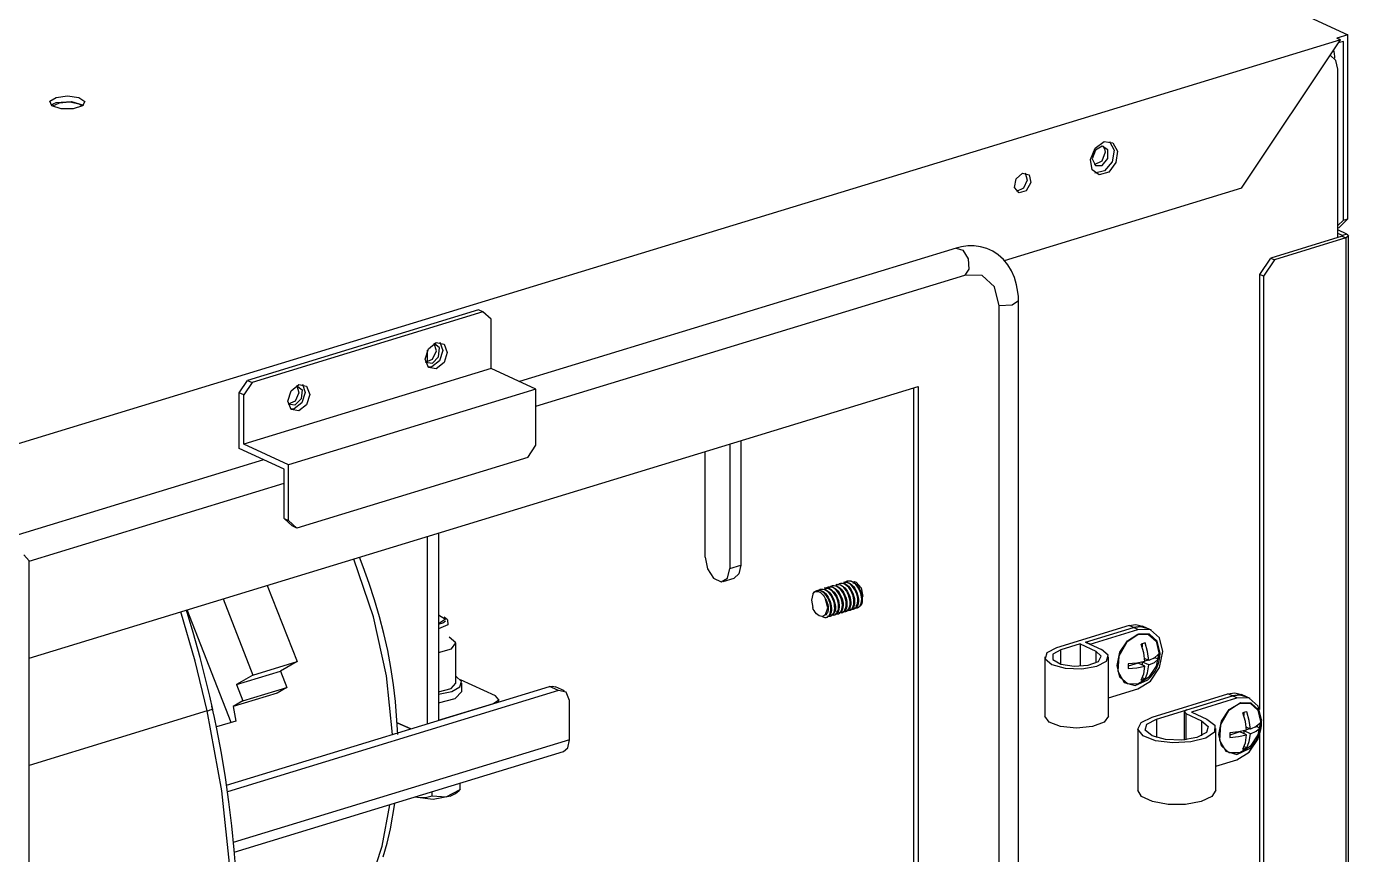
# Model space of a CAD drawing. Extents: x 594 to 813, y 174 to 240.
# Drawn here: x 736.761 to 738.194, y 231.631 to 232.528 of the extents above; entities that cross this region are included whole.
import ezdxf

# ---------------------------------------------------------------- set-up
doc = ezdxf.new("R2010")
doc.units = 0
doc.header["$MEASUREMENT"] = 0
doc.layers.add('AC.REF(S). PIPING', color=3, linetype='CONTINUOUS', lineweight=30)
doc.layers.add('LG-AIRCON', color=3, linetype='CONTINUOUS')

# ---------------------------------------------------------------- blocks, each defined once
blk = doc.blocks.new('B1-Low Static-Isometric')
at = {"layer": 'LG-AIRCON', "color": 254, "linetype": 'Continuous'}
for p, q in [((4527.63, 4748.81), (4804.63, 4621.03)), ((4803.82, 4620.49), (4317.52, 4471.91)), ((4793.1, 4604.4), (4803.82, 4620.49)), ((4804.63, 4621.03), (4803.44, 4620.67)), ((4803.82, 4620.49), (4803.44, 4620.67)), ((4804.63, 4601.1), (4804.63, 4621.03)), ((4803.07, 4619.35), (4803.15, 4619.01)), ((4803.15, 4619.01), (4803.18, 4618.63)), ((4804.15, 4620.32), (4803.6, 4620.15)), ((4804.15, 4600.96), (4804.15, 4620.32)), ((4802.73, 4618.83), (4802.72, 4618.84)), ((4803.34, 4618.25), (4802.73, 4618.83)), ((4803.18, 4618.63), (4803.18, 4618.48)), ((4803.56, 4617.29), (4803.34, 4618.25)), ((4803.56, 4599.06), (4803.56, 4617.29)), ((4663.99, 4613.83), (4664.66, 4614.25)), ((4664.2, 4613.34), (4663.99, 4613.83)), ((4664.11, 4613.41), (4664.34, 4613.56)), ((4665.19, 4613.02), (4664.2, 4613.34)), ((4664.34, 4613.56), (4664.66, 4613.68)), ((4664.66, 4614.25), (4665.9, 4614.41)), ((4664.66, 4613.68), (4666.33, 4613.82)), ((4665.9, 4614.41), (4667.13, 4614.24)), ((4666.33, 4613.82), (4667.64, 4613.41)), ((4667.52, 4613.32), (4666.5, 4613.01)), ((4667.13, 4614.24), (4667.77, 4613.81)), ((4667.77, 4613.81), (4667.52, 4613.32)), ((4666.5, 4613.01), (4665.19, 4613.02)), ((4777.25, 4608.75), (4778.21, 4609.46)), ((4778.02, 4608.96), (4777.27, 4608.52)), ((4778.63, 4608.57), (4778.02, 4608.96)), ((4778.09, 4608.96), (4778.27, 4608.68)), ((4778.21, 4609.46), (4779.17, 4609.34)), ((4778.81, 4609.49), (4779.3, 4608.55)), ((4779.17, 4609.34), (4779.68, 4608.44)), ((4776.74, 4607.54), (4777.25, 4608.75)), ((4776.92, 4606.4), (4776.74, 4607.54)), ((4777.27, 4608.52), (4776.93, 4607.59)), ((4776.93, 4607.59), (4777.27, 4606.86)), ((4778.33, 4608.31), (4777.96, 4607.34)), ((4778.02, 4606.88), (4778.63, 4607.64)), ((4778.27, 4608.68), (4778.33, 4608.31)), ((4778.63, 4607.64), (4778.63, 4608.57)), ((4779.3, 4608.55), (4779.08, 4607.28)), ((4779.68, 4608.44), (4779.5, 4607.19)), ((4769.67, 4606.09), (4769.89, 4605.29)), ((4777.7, 4605.85), (4776.92, 4606.4)), ((4777.96, 4607.34), (4777.16, 4606.94)), ((4778.25, 4606.29), (4777.22, 4606.05)), ((4777.27, 4606.86), (4778.02, 4606.88)), ((4778.72, 4606.16), (4777.7, 4605.85)), ((4779.08, 4607.28), (4778.25, 4606.29)), ((4779.5, 4607.19), (4778.72, 4606.16)), ((4768.52, 4604.48), (4768.7, 4605.44)), ((4768.7, 4605.44), (4769.39, 4606.06)), ((4769.39, 4606.06), (4770.09, 4605.87)), ((4769.89, 4605.29), (4769.48, 4604.41)), ((4770.27, 4605.02), (4769.78, 4604.14)), ((4770.09, 4605.87), (4770.27, 4605.02)), ((4793.1, 4604.4), (4767.38, 4596.54)), ((4769.01, 4603.91), (4768.52, 4604.48)), ((4769.48, 4604.41), (4768.73, 4604.07)), ((4769.78, 4604.14), (4769.01, 4603.91)), ((4803.56, 4600.36), (4804.15, 4600.96)), ((4804.63, 4601.1), (4803.66, 4600.13)), ((4804.15, 4600.96), (4804.63, 4601.1)), ((4804.03, 4599.21), (4796.29, 4596.85)), ((4804.42, 4599.03), (4796.68, 4596.67)), ((4804.53, 4599.44), (4803.55, 4599.89)), ((4803.66, 4600.13), (4803.56, 4600.09)), ((4804.05, 4599.29), (4803.56, 4599.52)), ((4804.09, 4599.25), (4804.03, 4599.21)), ((4804.03, 4599.21), (4804.42, 4599.03)), ((4804.53, 4599.44), (4804.05, 4599.29)), ((4804.05, 4599.22), (4804.05, 4599.29)), ((4804.05, 4599.29), (4804.09, 4599.25)), ((4804.7, 4599.23), (4804.42, 4599.03)), ((4804.42, 4599.03), (4804.42, 4502.22)), ((4804.53, 4599.44), (4804.7, 4599.23)), ((4804.7, 4502.45), (4804.7, 4599.26)), ((4795.1, 4595.06), (4796.29, 4596.85)), ((4796.68, 4596.67), (4795.48, 4594.88)), ((4796.29, 4596.85), (4796.68, 4596.67)), ((4795.1, 4547.97), (4795.1, 4595.06)), ((4795.48, 4594.88), (4795.1, 4595.06)), ((4795.48, 4594.88), (4795.48, 4500.92)), ((4706.2, 4587.12), (4705.61, 4587.59)), ((4705.86, 4586.79), (4705.63, 4587.59)), ((4705.43, 4585.45), (4706.11, 4586.14)), ((4705.44, 4585.91), (4705.86, 4586.79)), ((4706.11, 4586.14), (4706.2, 4587.12)), ((4704.69, 4585.57), (4705.44, 4585.91)), ((4704.69, 4585.58), (4705.43, 4585.45)), ((4690.97, 4582.25), (4690.56, 4581.36)), ((4690.72, 4583.04), (4691.31, 4582.57)), ((4690.74, 4583.04), (4690.97, 4582.25)), ((4691.31, 4582.57), (4691.22, 4581.59)), ((4690.53, 4580.9), (4689.79, 4581.03)), ((4690.56, 4581.36), (4689.81, 4581.02)), ((4691.22, 4581.59), (4690.53, 4580.9)), ((4751.01, 4561.79), (4751.17, 4561.81)), ((4751.17, 4561.81), (4751.35, 4561.76)), ((4751.35, 4561.76), (4751.89, 4561.14)), ((4751.89, 4561.14), (4752.07, 4560.21)), ((4683.13, 4539.75), (4718.12, 4550.44)), ((4718.12, 4550.44), (4718.46, 4550.49)), ((4719.09, 4550), (4718.12, 4550.44)), ((4718.46, 4550.49), (4718.76, 4550.41)), ((4719.73, 4549.97), (4718.76, 4550.41)), ((4719.09, 4550), (4683.22, 4539.04)), ((4719.93, 4549.84), (4719.09, 4550)), ((4720.28, 4548.94), (4719.93, 4549.84)), ((4720.28, 4544.66), (4720.28, 4548.94)), ((4703.08, 4545.85), (4701.61, 4546.53)), ((4720.28, 4544.66), (4683.86, 4533.54)), ((4720.11, 4543.82), (4720.28, 4544.66)), ((4795.1, 4501.1), (4795.1, 4545.28)), ((4683.95, 4532.49), (4719.63, 4543.39)), ((4719.63, 4543.39), (4720.11, 4543.82))]:
    blk.add_line(p, q, dxfattribs=at)
at = {"layer": 'LG-AIRCON', "color": 3, "linetype": 'Continuous'}
for p, q in [((4664.98, 4613.64), (4664.28, 4613.29)), ((4666.14, 4613.73), (4664.98, 4613.64)), ((4667.16, 4613.51), (4666.14, 4613.73)), ((4667.34, 4613.41), (4667.16, 4613.51)), ((4667.47, 4613.29), (4667.34, 4613.41)), ((4762.19, 4597.92), (4714.87, 4583.47)), ((4762.47, 4598), (4762.19, 4597.92)), ((4762.19, 4597.92), (4762.92, 4597.69)), ((4762.75, 4598.06), (4762.47, 4598)), ((4763.45, 4598.16), (4762.75, 4598.06)), ((4762.92, 4597.69), (4763.49, 4596.75)), ((4764.15, 4598.16), (4763.45, 4598.16)), ((4764.84, 4598.07), (4764.15, 4598.16)), ((4765.51, 4597.88), (4764.84, 4598.07)), ((4766.15, 4597.58), (4765.51, 4597.88)), ((4766.75, 4597.19), (4766.15, 4597.58)), ((4763.49, 4596.75), (4763.57, 4595.64)), ((4767.3, 4596.7), (4766.75, 4597.19)), ((4767.78, 4596.12), (4767.3, 4596.7)), ((4768.19, 4595.46), (4767.78, 4596.12)), ((4716.65, 4580.8), (4763.12, 4595)), ((4763.57, 4595.64), (4763.12, 4595)), ((4764.99, 4594.97), (4763.12, 4595)), ((4766.36, 4593.75), (4764.99, 4594.97)), ((4768.51, 4594.73), (4768.19, 4595.46)), ((4768.74, 4593.96), (4768.51, 4594.73)), ((4766.86, 4591.68), (4766.36, 4593.75)), ((4768.88, 4593.14), (4768.74, 4593.96)), ((4768.27, 4591.74), (4766.86, 4591.68)), ((4768.94, 4592.21), (4768.27, 4591.74)), ((4768.93, 4592.68), (4768.88, 4593.14)), ((4768.94, 4592.21), (4768.93, 4592.68)), ((4768.94, 4488.29), (4768.94, 4592.21)), ((4710.42, 4591.24), (4685.41, 4583.6)), ((4710.91, 4591.02), (4685.89, 4583.37)), ((4710.91, 4591.02), (4710.42, 4591.24)), ((4711.8, 4590.22), (4710.91, 4591.02)), ((4766.86, 4487.75), (4766.86, 4591.68)), ((4711.8, 4584.88), (4711.8, 4590.22)), ((4705, 4587.02), (4705.85, 4587.69)), ((4705.85, 4587.69), (4706.69, 4587.53)), ((4706.23, 4587.73), (4706.55, 4586.83)), ((4706.69, 4587.53), (4707.04, 4586.63)), ((4704.65, 4585.9), (4705, 4587.02)), ((4704.91, 4585.59), (4704.91, 4586.87)), ((4706.55, 4586.83), (4706.19, 4585.73)), ((4707.04, 4586.63), (4706.69, 4585.52)), ((4711.8, 4584.88), (4685, 4576.69)), ((4705, 4585), (4704.65, 4585.9)), ((4705.17, 4585.03), (4704.98, 4585.03)), ((4705.85, 4584.84), (4705, 4585)), ((4705.36, 4585.07), (4705.17, 4585.03)), ((4706.19, 4585.73), (4705.36, 4585.07)), ((4706.69, 4585.52), (4705.85, 4584.84)), ((4716.65, 4582.65), (4711.8, 4584.88)), ((4684.51, 4582.26), (4685.41, 4583.6)), ((4685.89, 4583.37), (4685, 4582.03)), ((4685.41, 4583.6), (4685.89, 4583.37)), ((4691.34, 4583.18), (4691.66, 4582.28)), ((4661.72, 4553.5), (4758.06, 4582.94)), ((4684.51, 4576.21), (4684.51, 4582.26)), ((4685, 4582.03), (4684.51, 4582.26)), ((4685, 4576.69), (4685, 4582.03)), ((4689.76, 4581.35), (4690.11, 4582.47)), ((4716.65, 4582.65), (4689.84, 4574.46)), ((4690.11, 4582.47), (4690.95, 4583.14)), ((4690.95, 4583.14), (4691.8, 4582.98)), ((4691.66, 4582.28), (4691.3, 4581.18)), ((4691.8, 4582.98), (4692.15, 4582.08)), ((4692.15, 4582.08), (4691.8, 4580.97)), ((4716.65, 4576.6), (4716.65, 4582.65)), ((4757.57, 4582.79), (4757.57, 4491.34)), ((4758.06, 4582.94), (4758.06, 4491.11)), ((4690.11, 4580.45), (4689.76, 4581.35)), ((4690.28, 4580.48), (4690.09, 4580.48)), ((4690.95, 4580.29), (4690.11, 4580.45)), ((4690.47, 4580.52), (4690.28, 4580.48)), ((4691.3, 4581.18), (4690.47, 4580.52)), ((4691.8, 4580.97), (4690.95, 4580.29)), ((4689.36, 4573.97), (4684.51, 4576.21)), ((4689.84, 4574.46), (4685, 4576.69)), ((4715.76, 4575.26), (4716.65, 4576.6)), ((4687.14, 4574.99), (4406.56, 4489.27)), ((4715.76, 4575.26), (4690.74, 4567.61)), ((4689.36, 4568.63), (4689.36, 4573.97)), ((4689.84, 4568.41), (4689.84, 4574.46)), ((4661.72, 4564.02), (4689.36, 4572.46)), ((4689.36, 4568.63), (4689.84, 4568.41)), ((4690.25, 4567.84), (4689.36, 4568.63)), ((4689.84, 4568.41), (4690.74, 4567.61)), ((4690.74, 4567.61), (4690.25, 4567.84)), ((4704.91, 4546.41), (4704.91, 4566.7)), ((4706.1, 4567.07), (4706.1, 4546.79)), ((4661.72, 4564.05), (4661.15, 4564.7)), ((4661.72, 4450.94), (4661.72, 4564.05)), ((4712.28, 4549.42), (4708.48, 4551.18)), ((4712.06, 4548.61), (4712.62, 4549)), ((4712.62, 4549), (4712.28, 4549.42)), ((4712.63, 4548.76), (4712.63, 4549.06)), ((4783.42, 4547.14), (4791.64, 4549.66)), ((4783.91, 4546.92), (4792.13, 4549.43)), ((4787.18, 4547.92), (4792.13, 4549.43)), ((4787.73, 4547.72), (4792.61, 4549.21)), ((4791.64, 4549.66), (4792.4, 4549.76)), ((4792.13, 4549.43), (4791.64, 4549.66)), ((4792.88, 4549.53), (4792.13, 4549.43)), ((4792.13, 4549.43), (4792.88, 4549.53)), ((4792.61, 4549.21), (4792.13, 4549.43)), ((4792.4, 4549.76), (4793.09, 4549.59)), ((4793.95, 4549.19), (4792.61, 4549.21)), ((4793.57, 4549.37), (4792.88, 4549.53)), ((4792.88, 4549.53), (4793.57, 4549.37)), ((4793.57, 4549.37), (4793.09, 4549.59)), ((4794.06, 4549.14), (4793.57, 4549.37)), ((4794.93, 4548.32), (4793.95, 4549.19)), ((4706.1, 4546.79), (4712.06, 4548.61)), ((4712.06, 4548.59), (4712.06, 4548.61)), ((4787.18, 4547.92), (4786.9, 4547.73)), ((4786.9, 4547.73), (4787.07, 4547.52)), ((4786.9, 4547.7), (4786.9, 4544.65)), ((4787.07, 4547.52), (4788.77, 4546.73)), ((4787.07, 4547.52), (4787.07, 4544.67)), ((4787.7, 4547.7), (4787.73, 4547.72)), ((4787.72, 4547.68), (4787.7, 4547.7)), ((4787.72, 4547.68), (4789.36, 4546.92)), ((4787.73, 4547.72), (4787.73, 4547.67)), ((4795.29, 4546.82), (4794.93, 4548.32)), ((4701.61, 4546.53), (4703.08, 4545.85)), ((4781.86, 4545.91), (4781.86, 4539.22)), ((4781.87, 4545.83), (4782.23, 4546.56)), ((4782.23, 4546.56), (4783.42, 4547.14)), ((4782.68, 4545.71), (4782.86, 4546.38)), ((4782.86, 4546.38), (4783.91, 4546.92)), ((4783.91, 4546.92), (4783.91, 4544.91)), ((4788.77, 4546.73), (4788.77, 4545.09)), ((4788.77, 4546.73), (4789.5, 4546.12)), ((4789.5, 4546.12), (4789.32, 4545.45)), ((4789.36, 4546.92), (4790.22, 4546.25)), ((4790.22, 4546.25), (4790.17, 4545.51)), ((4790.31, 4539.22), (4790.31, 4545.91)), ((4794.91, 4544.77), (4795.29, 4546.45)), ((4795.29, 4546.82), (4795.29, 4546.76)), ((4782.44, 4545.12), (4781.87, 4545.83)), ((4783.8, 4544.58), (4782.44, 4545.12)), ((4783.41, 4545.09), (4782.68, 4545.71)), ((4784.86, 4544.7), (4783.41, 4545.09)), ((4785.66, 4544.34), (4783.8, 4544.58)), ((4786.64, 4544.63), (4784.86, 4544.7)), ((4788.27, 4544.91), (4786.64, 4544.63)), ((4789.23, 4544.86), (4787.61, 4544.44)), ((4789.32, 4545.45), (4788.27, 4544.91)), ((4790.17, 4545.51), (4789.23, 4544.86)), ((4793.93, 4543.33), (4794.91, 4544.77)), ((4787.61, 4544.44), (4785.66, 4544.34)), ((4792.61, 4542.52), (4793.93, 4543.33)), ((4790.31, 4541.81), (4792.61, 4542.52)), ((4782.28, 4538.53), (4781.86, 4539.22)), ((4790.31, 4539.22), (4789.89, 4538.53)), ((4783.45, 4537.98), (4782.28, 4538.53)), ((4785.15, 4537.68), (4783.45, 4537.98)), ((4787.03, 4537.68), (4785.15, 4537.68)), ((4788.72, 4537.98), (4787.03, 4537.68)), ((4789.89, 4538.53), (4788.72, 4537.98))]:
    blk.add_line(p, q, dxfattribs=at)
at = {"layer": 'LG-AIRCON', "color": 95, "linetype": 'Continuous'}
for p, q in [((4737.65, 4576.7), (4737.65, 4563.22)), ((4738.85, 4577.07), (4738.85, 4563.59)), ((4734.99, 4564.45), (4734.99, 4575.89)), ((4734.99, 4564.45), (4735.24, 4563.19)), ((4735.24, 4563.19), (4735.91, 4562.17)), ((4737.4, 4562.19), (4737.65, 4563.22)), ((4737.65, 4563.22), (4738.85, 4563.59)), ((4738.85, 4563.59), (4738.65, 4562.66)), ((4735.91, 4562.17), (4736.73, 4561.79)), ((4736.73, 4561.79), (4737.4, 4562.19)), ((4736.94, 4561.82), (4738.13, 4562.18)), ((4738.65, 4562.66), (4738.13, 4562.18)), ((4706.85, 4557.73), (4706.1, 4557.23)), ((4706.11, 4558.22), (4706.85, 4557.73)), ((4706.11, 4557.21), (4706.57, 4557.36)), ((4706.57, 4557.36), (4706.84, 4557.57)), ((4707.07, 4557.66), (4706.72, 4557.96)), ((4707.07, 4557.66), (4707.11, 4557.11)), ((4707.11, 4557.11), (4706.11, 4556.71)), ((4780.92, 4557.06), (4773.06, 4554.65)), ((4776.22, 4555.25), (4781.4, 4556.83)), ((4776.22, 4555.25), (4781.4, 4556.83)), ((4776.71, 4555.03), (4781.89, 4556.61)), ((4780.92, 4557.06), (4781.67, 4557.16)), ((4781.4, 4556.83), (4780.92, 4557.06)), ((4781.4, 4556.83), (4782.16, 4556.93)), ((4782.16, 4556.93), (4781.4, 4556.83)), ((4781.89, 4556.61), (4781.4, 4556.83)), ((4781.67, 4557.16), (4782.37, 4556.99)), ((4783.23, 4556.59), (4781.89, 4556.61)), ((4782.16, 4556.93), (4782.85, 4556.77)), ((4782.85, 4556.77), (4782.16, 4556.93)), ((4782.85, 4556.77), (4782.37, 4556.99)), ((4783.34, 4556.54), (4782.85, 4556.77)), ((4784.21, 4555.72), (4783.23, 4556.59)), ((4773.06, 4554.65), (4772.01, 4554.11)), ((4775.63, 4555.07), (4773.54, 4554.43)), ((4775.63, 4555.07), (4777.32, 4554.29)), ((4775.63, 4555.07), (4775.63, 4552.65)), ((4776.71, 4555.03), (4776.22, 4555.25)), ((4776.22, 4555.25), (4777.92, 4554.47)), ((4784.57, 4554.23), (4784.21, 4555.72)), ((4771.78, 4553.65), (4771.78, 4547.24)), ((4772.01, 4554.11), (4771.83, 4553.44)), ((4771.83, 4553.44), (4772.56, 4552.83)), ((4772.67, 4553.95), (4772.66, 4553.36)), ((4772.66, 4553.36), (4773.53, 4552.87)), ((4773.54, 4554.43), (4772.67, 4553.95)), ((4773.54, 4552.87), (4773.54, 4554.43)), ((4776.5, 4552.76), (4777.6, 4553.17)), ((4777.32, 4554.29), (4777.32, 4553.01)), ((4777.91, 4553.74), (4777.32, 4554.29)), ((4777.42, 4552.64), (4778.47, 4553.19)), ((4777.6, 4553.17), (4777.91, 4553.74)), ((4778.65, 4553.85), (4777.92, 4554.47)), ((4778.47, 4553.19), (4778.65, 4553.85)), ((4778.69, 4547.24), (4778.69, 4553.65)), ((4784.21, 4552.51), (4784.57, 4554.23)), ((4772.56, 4552.83), (4774.01, 4552.44)), ((4773.53, 4552.87), (4774.96, 4552.64)), ((4774.01, 4552.44), (4775.79, 4552.37)), ((4774.96, 4552.64), (4776.5, 4552.76)), ((4775.79, 4552.37), (4777.42, 4552.64)), ((4783.23, 4551.04), (4784.21, 4552.51)), ((4778.69, 4549.23), (4781.89, 4550.2)), ((4781.89, 4550.2), (4783.23, 4551.04)), ((4772.25, 4546.59), (4771.78, 4547.24)), ((4773.51, 4546.12), (4772.25, 4546.59)), ((4775.24, 4545.94), (4773.51, 4546.12)), ((4776.97, 4546.12), (4775.24, 4545.94)), ((4778.23, 4546.59), (4776.97, 4546.12)), ((4778.69, 4547.24), (4778.23, 4546.59)), ((4705.42, 4538.6), (4705.42, 4539.05)), ((4706.93, 4538.5), (4708.44, 4539.3)), ((4707.51, 4538.63), (4707.95, 4538.87)), ((4707.95, 4538.87), (4708.34, 4539.19)), ((4708.34, 4539.19), (4708.4, 4539.25)), ((4708.4, 4539.25), (4708.46, 4539.32)), ((4708.44, 4539.3), (4708.44, 4539.97)), ((4705.52, 4538.21), (4703.52, 4538.47)), ((4703.69, 4538.51), (4703.86, 4538.47)), ((4703.86, 4538.47), (4704.67, 4538.42)), ((4704.67, 4538.42), (4705.42, 4538.6)), ((4705.42, 4538.6), (4706.93, 4538.5)), ((4707.39, 4538.58), (4705.52, 4538.21)), ((4707.36, 4538.58), (4707.43, 4538.6)), ((4707.43, 4538.6), (4707.51, 4538.63))]:
    blk.add_line(p, q, dxfattribs=at)
at = {"layer": 'LG-AIRCON', "color": 9, "linetype": 'Continuous'}
for p, q in [((4699.04, 4558), (4696.92, 4564.25)), ((4697.93, 4563.4), (4697.52, 4564.45)), ((4698.58, 4561.62), (4697.93, 4563.4)), ((4687.53, 4561.39), (4690.76, 4553.14)), ((4699.17, 4559.82), (4698.58, 4561.62)), ((4682.76, 4559.93), (4685.99, 4551.68)), ((4699.7, 4558), (4699.17, 4559.82)), ((4683.63, 4546.56), (4678.86, 4558.74)), ((4700.45, 4551.59), (4699.04, 4558)), ((4700.17, 4556.17), (4699.7, 4558)), ((4700.59, 4554.33), (4700.17, 4556.17)), ((4685.99, 4551.68), (4690.76, 4553.14)), ((4690.76, 4553.14), (4688.97, 4552.12)), ((4700.94, 4552.49), (4700.59, 4554.33)), ((4684.2, 4550.67), (4688.97, 4552.12)), ((4685.99, 4551.68), (4684.2, 4550.67)), ((4688.97, 4552.12), (4689.66, 4550.34)), ((4701.22, 4550.64), (4700.94, 4552.49)), ((4684.2, 4550.67), (4684.9, 4548.89)), ((4684.9, 4548.89), (4689.66, 4550.34)), ((4689.66, 4550.34), (4688.6, 4549.74)), ((4701.11, 4545.24), (4700.45, 4551.59)), ((4701.45, 4548.81), (4701.22, 4550.64)), ((4688.6, 4549.74), (4683.83, 4548.28)), ((4684.9, 4548.89), (4683.83, 4548.28)), ((4701.7, 4545.26), (4701.45, 4548.81)), ((4683.83, 4548.28), (4683.98, 4547.5)), ((4683.98, 4547.5), (4684.12, 4546.71)), ((4684.12, 4546.71), (4682.03, 4546.07)), ((4700, 4533.17), (4700.83, 4537.64)), ((4700.88, 4535.02), (4701.36, 4537.79)), ((4700.52, 4533.48), (4700.88, 4535.02)), ((4698.67, 4529.18), (4700, 4533.17)), ((4700.09, 4532), (4700.52, 4533.48))]:
    blk.add_line(p, q, dxfattribs=at)
at = {"layer": 'LG-AIRCON', "color": 5, "linetype": 'Continuous'}
for p, q in [((4750.04, 4561.73), (4749.97, 4561.71)), ((4750.25, 4561.73), (4749.97, 4561.71)), ((4750.04, 4561.73), (4750.38, 4561.75)), ((4750.17, 4561.72), (4750.07, 4561.62)), ((4750.31, 4561.81), (4750.17, 4561.72)), ((4750.42, 4561.69), (4750.25, 4561.73)), ((4750.47, 4561.86), (4750.31, 4561.81)), ((4750.38, 4561.75), (4750.55, 4561.69)), ((4750.46, 4561.86), (4750.39, 4561.84)), ((4750.6, 4561.6), (4750.42, 4561.69)), ((4750.46, 4561.86), (4750.59, 4561.89)), ((4750.63, 4561.86), (4750.47, 4561.86)), ((4750.55, 4561.69), (4750.72, 4561.59)), ((4750.59, 4561.89), (4750.76, 4561.88)), ((4750.81, 4561.83), (4750.63, 4561.86)), ((4750.76, 4561.88), (4750.93, 4561.83)), ((4750.98, 4561.75), (4750.81, 4561.83)), ((4750.93, 4561.83), (4751.11, 4561.74)), ((4751.15, 4561.63), (4750.98, 4561.75)), ((4750.98, 4561.69), (4751.13, 4561.66)), ((4751.11, 4561.74), (4751.28, 4561.61)), ((4746.64, 4560.46), (4746.5, 4559.79)), ((4746.64, 4560.46), (4746.75, 4560.6)), ((4746.7, 4560.56), (4746.64, 4560.46)), ((4746.64, 4560.46), (4746.64, 4560.46)), ((4746.64, 4560.46), (4746.64, 4560.46)), ((4746.78, 4560.65), (4746.7, 4560.56)), ((4746.75, 4560.6), (4746.88, 4560.69)), ((4746.91, 4560.75), (4746.78, 4560.65)), ((4746.88, 4560.69), (4747.02, 4560.73)), ((4747.06, 4560.82), (4746.91, 4560.75)), ((4747.02, 4560.73), (4747.17, 4560.73)), ((4747.13, 4560.84), (4747.05, 4560.82)), ((4747.22, 4560.85), (4747.06, 4560.82)), ((4747.3, 4560.86), (4747.13, 4560.71)), ((4747.13, 4560.84), (4747.18, 4560.86)), ((4747.17, 4560.73), (4747.33, 4560.69)), ((4747.18, 4560.86), (4747.35, 4560.87)), ((4747.39, 4560.83), (4747.22, 4560.85)), ((4747.45, 4560.94), (4747.3, 4560.86)), ((4747.33, 4560.69), (4747.49, 4560.61)), ((4747.35, 4560.87), (4747.52, 4560.84)), ((4747.57, 4560.77), (4747.39, 4560.83)), ((4747.61, 4560.97), (4747.45, 4560.94)), ((4747.54, 4560.97), (4747.47, 4560.95)), ((4747.49, 4560.61), (4747.63, 4560.5)), ((4747.52, 4560.84), (4747.69, 4560.77)), ((4747.54, 4560.97), (4747.73, 4561)), ((4747.74, 4560.67), (4747.57, 4560.77)), ((4747.78, 4560.96), (4747.61, 4560.97)), ((4747.63, 4560.5), (4747.77, 4560.35)), ((4747.69, 4560.77), (4747.87, 4560.66)), ((4747.73, 4561), (4747.9, 4560.97)), ((4747.91, 4560.54), (4747.74, 4560.67)), ((4747.77, 4560.35), (4747.89, 4560.18)), ((4747.95, 4560.91), (4747.78, 4560.96)), ((4747.87, 4560.66), (4748.03, 4560.51)), ((4747.96, 4561.1), (4747.89, 4561.08)), ((4748.16, 4561.1), (4747.89, 4561.08)), ((4747.9, 4560.97), (4748.08, 4560.91)), ((4748.07, 4560.37), (4747.91, 4560.54)), ((4748.12, 4560.82), (4747.95, 4560.91)), ((4747.96, 4561.1), (4748.29, 4561.11)), ((4748.08, 4561.08), (4747.98, 4560.98)), ((4748.03, 4560.51), (4748.19, 4560.33)), ((4748.21, 4560.17), (4748.07, 4560.37)), ((4748.22, 4561.17), (4748.08, 4561.08)), ((4748.08, 4560.91), (4748.25, 4560.81)), ((4748.29, 4560.69), (4748.12, 4560.82)), ((4748.33, 4561.05), (4748.16, 4561.1)), ((4748.19, 4560.33), (4748.32, 4560.12)), ((4748.38, 4561.22), (4748.22, 4561.17)), ((4748.25, 4560.81), (4748.42, 4560.67)), ((4748.29, 4561.11), (4748.46, 4561.05)), ((4748.45, 4560.53), (4748.29, 4560.69)), ((4748.38, 4561.22), (4748.31, 4561.2)), ((4748.51, 4560.97), (4748.33, 4561.05)), ((4748.61, 4561.28), (4748.37, 4561.08)), ((4748.38, 4561.22), (4748.5, 4561.25)), ((4748.54, 4561.23), (4748.38, 4561.22)), ((4748.42, 4560.67), (4748.57, 4560.49)), ((4748.6, 4560.34), (4748.45, 4560.53)), ((4748.46, 4561.05), (4748.63, 4560.96)), ((4748.5, 4561.25), (4748.67, 4561.24)), ((4748.68, 4560.85), (4748.51, 4560.97)), ((4748.72, 4561.19), (4748.54, 4561.23)), ((4748.57, 4560.49), (4748.72, 4560.29)), ((4748.73, 4560.12), (4748.6, 4560.34)), ((4748.76, 4561.34), (4748.61, 4561.28)), ((4748.63, 4560.96), (4748.8, 4560.82)), ((4748.67, 4561.24), (4748.84, 4561.2)), ((4748.84, 4560.69), (4748.68, 4560.85)), ((4748.79, 4561.35), (4748.72, 4561.33)), ((4748.89, 4561.12), (4748.72, 4561.19)), ((4748.72, 4560.29), (4748.84, 4560.07)), ((4748.93, 4561.36), (4748.76, 4561.34)), ((4748.79, 4561.35), (4749.05, 4561.37)), ((4748.8, 4560.82), (4748.96, 4560.66)), ((4748.84, 4561.2), (4749.02, 4561.11)), ((4748.99, 4560.5), (4748.84, 4560.69)), ((4749.06, 4561), (4748.89, 4561.12)), ((4749.1, 4561.33), (4748.93, 4561.36)), ((4748.96, 4560.66), (4749.11, 4560.46)), ((4749.12, 4560.29), (4748.99, 4560.5)), ((4749.02, 4561.11), (4749.19, 4560.98)), ((4749.05, 4561.37), (4749.23, 4561.34)), ((4749.23, 4560.85), (4749.06, 4561)), ((4749.27, 4561.26), (4749.1, 4561.33)), ((4749.11, 4560.46), (4749.24, 4560.24)), ((4749.24, 4560.06), (4749.12, 4560.29)), ((4749.21, 4561.48), (4749.14, 4561.46)), ((4749.15, 4561.46), (4749.14, 4561.46)), ((4749.31, 4561.48), (4749.15, 4561.46)), ((4749.19, 4560.98), (4749.35, 4560.82)), ((4749.21, 4561.48), (4749.27, 4561.49)), ((4749.23, 4561.34), (4749.4, 4561.25)), ((4749.38, 4560.67), (4749.23, 4560.85)), ((4749.24, 4560.24), (4749.34, 4560.01)), ((4749.27, 4561.49), (4749.44, 4561.51)), ((4749.45, 4561.15), (4749.27, 4561.26)), ((4749.48, 4561.47), (4749.31, 4561.48)), ((4749.35, 4560.82), (4749.5, 4560.63)), ((4749.52, 4560.46), (4749.38, 4560.67)), ((4749.4, 4561.25), (4749.57, 4561.13)), ((4749.44, 4561.51), (4749.61, 4561.47)), ((4749.61, 4561.01), (4749.45, 4561.15)), ((4749.7, 4561.61), (4749.48, 4561.56)), ((4749.66, 4561.41), (4749.48, 4561.47)), ((4749.5, 4560.63), (4749.63, 4560.41)), ((4749.63, 4560.23), (4749.52, 4560.46)), ((4749.63, 4561.61), (4749.56, 4561.58)), ((4749.57, 4561.13), (4749.74, 4560.98)), ((4749.61, 4561.47), (4749.78, 4561.4)), ((4749.77, 4560.83), (4749.61, 4561.01)), ((4749.63, 4561.61), (4749.82, 4561.63)), ((4749.63, 4560.41), (4749.74, 4560.18)), ((4749.73, 4559.99), (4749.63, 4560.23)), ((4749.83, 4561.31), (4749.66, 4561.41)), ((4749.87, 4561.6), (4749.7, 4561.61)), ((4749.74, 4560.98), (4749.89, 4560.79)), ((4749.91, 4560.63), (4749.77, 4560.83)), ((4749.78, 4561.4), (4749.96, 4561.29)), ((4749.82, 4561.63), (4749.99, 4561.61)), ((4750, 4561.17), (4749.83, 4561.31)), ((4750.04, 4561.55), (4749.87, 4561.6)), ((4749.89, 4560.79), (4750.02, 4560.58)), ((4750.03, 4560.4), (4749.91, 4560.63)), ((4749.96, 4561.29), (4750.12, 4561.14)), ((4749.99, 4561.61), (4750.17, 4561.55)), ((4750.16, 4561), (4750, 4561.17)), ((4750.02, 4560.58), (4750.14, 4560.35)), ((4750.13, 4560.17), (4750.03, 4560.4)), ((4750.21, 4561.45), (4750.04, 4561.55)), ((4750.12, 4561.14), (4750.28, 4560.96)), ((4750.14, 4560.35), (4750.23, 4560.11)), ((4750.3, 4560.8), (4750.16, 4561)), ((4750.17, 4561.55), (4750.34, 4561.44)), ((4750.38, 4561.32), (4750.21, 4561.45)), ((4750.28, 4560.96), (4750.41, 4560.75)), ((4750.43, 4560.58), (4750.3, 4560.8)), ((4750.34, 4561.44), (4750.51, 4561.3)), ((4750.54, 4561.16), (4750.38, 4561.32)), ((4750.41, 4560.75), (4750.53, 4560.53)), ((4750.53, 4560.34), (4750.43, 4560.58)), ((4750.51, 4561.3), (4750.66, 4561.12)), ((4750.53, 4560.53), (4750.63, 4560.29)), ((4750.61, 4560.09), (4750.53, 4560.34)), ((4750.69, 4560.97), (4750.54, 4561.16)), ((4750.77, 4561.48), (4750.6, 4561.6)), ((4750.63, 4560.29), (4750.7, 4560.04)), ((4750.66, 4561.12), (4750.81, 4560.92)), ((4750.82, 4560.75), (4750.69, 4560.97)), ((4750.72, 4561.59), (4750.89, 4561.46)), ((4750.93, 4561.32), (4750.77, 4561.48)), ((4750.81, 4560.92), (4750.93, 4560.7)), ((4750.93, 4560.51), (4750.82, 4560.75)), ((4750.89, 4561.46), (4751.05, 4561.29)), ((4751.08, 4561.13), (4750.93, 4561.32)), ((4750.93, 4560.7), (4751.03, 4560.46)), ((4751.01, 4560.27), (4750.93, 4560.51)), ((4751.07, 4560.02), (4751.01, 4560.27)), ((4751.03, 4560.46), (4751.11, 4560.21)), ((4751.05, 4561.29), (4751.2, 4561.09)), ((4751.21, 4560.92), (4751.08, 4561.13)), ((4751.32, 4561.48), (4751.15, 4561.63)), ((4751.2, 4561.09), (4751.32, 4560.87)), ((4751.33, 4560.69), (4751.21, 4560.92)), ((4751.28, 4561.61), (4751.44, 4561.45)), ((4751.47, 4561.3), (4751.32, 4561.48)), ((4751.32, 4560.87), (4751.43, 4560.63)), ((4751.42, 4560.44), (4751.33, 4560.69)), ((4751.48, 4560.2), (4751.42, 4560.44)), ((4751.43, 4560.63), (4751.51, 4560.39)), ((4751.44, 4561.45), (4751.59, 4561.26)), ((4751.61, 4561.09), (4751.47, 4561.3)), ((4751.51, 4560.39), (4751.57, 4560.14)), ((4751.59, 4561.26), (4751.72, 4561.04)), ((4751.72, 4560.86), (4751.61, 4561.09)), ((4751.72, 4561.04), (4751.83, 4560.81)), ((4751.82, 4560.62), (4751.72, 4560.86)), ((4751.89, 4560.37), (4751.82, 4560.62)), ((4751.83, 4560.81), (4751.91, 4560.56)), ((4751.93, 4560.12), (4751.89, 4560.37)), ((4751.91, 4560.56), (4751.98, 4560.32)), ((4751.98, 4560.32), (4752.01, 4560.07)), ((4746.5, 4559.79), (4746.64, 4558.99)), ((4746.71, 4558.83), (4746.64, 4558.99)), ((4746.79, 4558.68), (4746.71, 4558.83)), ((4747.89, 4560.18), (4747.99, 4559.99)), ((4747.99, 4559.99), (4748.02, 4559.95)), ((4748.02, 4559.95), (4748.04, 4559.9)), ((4748.27, 4558.97), (4748.04, 4559.9)), ((4748.04, 4559.9), (4748.04, 4559.9)), ((4748.04, 4559.9), (4748.04, 4559.9)), ((4748.04, 4559.9), (4748.14, 4559.71)), ((4748.04, 4558.25), (4748.27, 4558.97)), ((4748.14, 4559.71), (4748.21, 4559.51)), ((4748.34, 4559.95), (4748.21, 4560.17)), ((4748.21, 4559.51), (4748.27, 4559.31)), ((4748.27, 4559.31), (4748.31, 4559.1)), ((4748.31, 4559.1), (4748.32, 4558.91)), ((4748.32, 4558.91), (4748.31, 4558.72)), ((4748.32, 4560.12), (4748.44, 4559.9)), ((4748.44, 4559.71), (4748.34, 4559.95)), ((4748.44, 4559.9), (4748.54, 4559.66)), ((4748.52, 4559.47), (4748.44, 4559.71)), ((4748.58, 4559.22), (4748.52, 4559.47)), ((4748.54, 4559.66), (4748.62, 4559.41)), ((4748.61, 4558.97), (4748.58, 4559.22)), ((4748.61, 4558.74), (4748.61, 4558.97)), ((4748.62, 4559.41), (4748.66, 4559.16)), ((4748.66, 4559.16), (4748.68, 4558.92)), ((4748.68, 4558.92), (4748.67, 4558.7)), ((4748.84, 4559.89), (4748.73, 4560.12)), ((4748.84, 4560.07), (4748.94, 4559.83)), ((4748.93, 4559.64), (4748.84, 4559.89)), ((4748.99, 4559.39), (4748.93, 4559.64)), ((4748.94, 4559.83), (4749.02, 4559.59)), ((4749.02, 4559.15), (4748.99, 4559.39)), ((4749.01, 4558.7), (4749.03, 4558.91)), ((4749.02, 4559.59), (4749.07, 4559.34)), ((4749.03, 4558.91), (4749.02, 4559.15)), ((4749.07, 4559.34), (4749.1, 4559.1)), ((4749.1, 4558.87), (4749.07, 4558.66)), ((4749.1, 4559.1), (4749.1, 4558.87)), ((4749.33, 4559.82), (4749.24, 4560.06)), ((4749.39, 4559.57), (4749.33, 4559.82)), ((4749.34, 4560.01), (4749.42, 4559.76)), ((4749.43, 4559.32), (4749.39, 4559.57)), ((4749.39, 4558.67), (4749.43, 4558.86)), ((4749.42, 4559.76), (4749.48, 4559.51)), ((4749.44, 4559.08), (4749.43, 4559.32)), ((4749.43, 4558.86), (4749.44, 4559.08)), ((4749.49, 4558.82), (4749.44, 4558.63)), ((4749.48, 4559.51), (4749.51, 4559.27)), ((4749.52, 4559.04), (4749.49, 4558.82)), ((4749.51, 4559.27), (4749.52, 4559.04)), ((4749.8, 4559.74), (4749.73, 4559.99)), ((4749.74, 4560.18), (4749.83, 4559.94)), ((4749.75, 4558.65), (4749.81, 4558.83)), ((4749.84, 4559.5), (4749.8, 4559.74)), ((4749.87, 4558.79), (4749.8, 4558.63)), ((4749.81, 4558.83), (4749.85, 4559.03)), ((4749.83, 4559.94), (4749.89, 4559.69)), ((4749.86, 4559.26), (4749.84, 4559.5)), ((4749.85, 4559.03), (4749.86, 4559.26)), ((4749.91, 4558.99), (4749.87, 4558.79)), ((4749.89, 4559.69), (4749.93, 4559.44)), ((4749.93, 4559.21), (4749.91, 4558.99)), ((4749.93, 4559.44), (4749.93, 4559.21)), ((4750.13, 4558.84), (4750.05, 4558.8)), ((4750.1, 4558.66), (4750.18, 4558.81)), ((4750.21, 4559.92), (4750.13, 4560.17)), ((4750.21, 4558.91), (4750.13, 4558.84)), ((4750.18, 4558.81), (4750.24, 4558.99)), ((4750.26, 4559.67), (4750.21, 4559.92)), ((4750.23, 4560.11), (4750.3, 4559.86)), ((4750.3, 4558.96), (4750.23, 4558.78)), ((4750.24, 4558.99), (4750.27, 4559.2)), ((4750.28, 4559.43), (4750.26, 4559.67)), ((4750.27, 4559.2), (4750.28, 4559.43)), ((4750.3, 4559.86), (4750.34, 4559.62)), ((4750.34, 4559.16), (4750.3, 4558.96)), ((4750.34, 4559.62), (4750.35, 4559.38)), ((4750.35, 4559.38), (4750.34, 4559.16)), ((4750.43, 4558.69), (4750.53, 4558.82)), ((4750.58, 4558.8), (4750.47, 4558.69)), ((4750.53, 4558.82), (4750.61, 4558.97)), ((4750.66, 4558.94), (4750.58, 4558.8)), ((4750.66, 4559.85), (4750.61, 4560.09)), ((4750.61, 4558.97), (4750.66, 4559.16)), ((4750.69, 4559.6), (4750.66, 4559.85)), ((4750.66, 4559.16), (4750.69, 4559.37)), ((4750.72, 4559.12), (4750.66, 4558.94)), ((4750.69, 4559.37), (4750.69, 4559.6)), ((4750.7, 4560.04), (4750.75, 4559.79)), ((4750.71, 4558.87), (4750.93, 4558.82)), ((4750.76, 4559.33), (4750.72, 4559.12)), ((4750.91, 4558.83), (4750.73, 4558.73)), ((4750.75, 4559.79), (4750.77, 4559.55)), ((4750.77, 4559.55), (4750.76, 4559.33)), ((4750.76, 4558.75), (4750.87, 4558.84)), ((4750.87, 4558.84), (4750.97, 4558.97)), ((4751.01, 4558.95), (4750.91, 4558.83)), ((4750.93, 4558.82), (4751.07, 4558.84)), ((4750.97, 4558.97), (4751.04, 4559.13)), ((4751.09, 4559.1), (4751.01, 4558.95)), ((4751.04, 4559.13), (4751.09, 4559.33)), ((4751.11, 4559.78), (4751.07, 4560.02)), ((4751.07, 4558.84), (4751.2, 4558.89)), ((4751.08, 4558.84), (4751.15, 4558.86)), ((4751.09, 4559.33), (4751.11, 4559.54)), ((4751.15, 4559.29), (4751.09, 4559.1)), ((4751.11, 4560.21), (4751.16, 4559.97)), ((4751.11, 4559.54), (4751.11, 4559.78)), ((4751.18, 4559.49), (4751.15, 4559.29)), ((4751.15, 4558.99), (4751.22, 4558.96)), ((4751.23, 4558.89), (4751.15, 4558.86)), ((4751.16, 4559.97), (4751.18, 4559.72)), ((4751.18, 4559.72), (4751.18, 4559.49)), ((4751.2, 4558.89), (4751.31, 4558.99)), ((4751.22, 4558.96), (4751.37, 4558.95)), ((4751.35, 4558.98), (4751.23, 4558.89)), ((4751.33, 4559.2), (4751.3, 4559.19)), ((4751.31, 4558.99), (4751.4, 4559.13)), ((4751.46, 4559.29), (4751.33, 4559.2)), ((4751.45, 4559.1), (4751.35, 4558.98)), ((4751.37, 4558.95), (4751.51, 4558.97)), ((4751.4, 4559.13), (4751.47, 4559.3)), ((4751.52, 4559.26), (4751.45, 4559.1)), ((4751.47, 4559.3), (4751.51, 4559.49)), ((4751.52, 4559.95), (4751.48, 4560.2)), ((4751.5, 4558.97), (4751.57, 4558.99)), ((4751.51, 4559.49), (4751.53, 4559.71)), ((4751.51, 4558.97), (4751.64, 4559.04)), ((4751.53, 4559.71), (4751.52, 4559.95)), ((4751.57, 4559.45), (4751.52, 4559.26)), ((4751.57, 4560.14), (4751.6, 4559.9)), ((4751.6, 4559.67), (4751.57, 4559.45)), ((4751.79, 4559.13), (4751.57, 4558.99)), ((4751.6, 4559.9), (4751.6, 4559.67)), ((4751.64, 4559.04), (4751.74, 4559.14)), ((4751.74, 4559.14), (4751.83, 4559.28)), ((4751.88, 4559.26), (4751.79, 4559.13)), ((4751.83, 4559.28), (4751.9, 4559.46)), ((4751.95, 4559.42), (4751.88, 4559.26)), ((4751.9, 4559.46), (4751.93, 4559.66)), ((4751.95, 4559.89), (4751.93, 4560.12)), ((4751.93, 4559.66), (4751.95, 4559.89)), ((4752, 4559.62), (4751.95, 4559.42)), ((4752.02, 4559.84), (4752, 4559.62)), ((4752.01, 4560.07), (4752.02, 4559.84)), ((4746.91, 4558.49), (4746.79, 4558.68)), ((4747.05, 4558.33), (4746.91, 4558.49)), ((4747.19, 4558.21), (4747.05, 4558.33)), ((4747.33, 4558.11), (4747.19, 4558.21)), ((4747.47, 4558.05), (4747.33, 4558.11)), ((4747.62, 4558.03), (4747.47, 4558.05)), ((4747.74, 4558.04), (4747.62, 4558.03)), ((4747.67, 4558.04), (4747.96, 4557.93)), ((4747.86, 4558.09), (4747.74, 4558.04)), ((4747.95, 4558.16), (4747.86, 4558.09)), ((4748.04, 4558.25), (4747.95, 4558.16)), ((4748.07, 4558.22), (4747.96, 4558.17)), ((4747.96, 4557.93), (4748.1, 4557.93)), ((4748.15, 4558.3), (4748.07, 4558.22)), ((4748.1, 4557.93), (4748.23, 4557.98)), ((4748.23, 4558.42), (4748.15, 4558.3)), ((4748.16, 4557.95), (4748.23, 4557.97)), ((4748.28, 4558.56), (4748.23, 4558.42)), ((4748.23, 4557.98), (4748.35, 4558.06)), ((4748.27, 4557.98), (4748.23, 4557.97)), ((4748.24, 4558.09), (4748.25, 4558.09)), ((4748.25, 4558.09), (4748.4, 4558.06)), ((4748.39, 4558.05), (4748.27, 4557.98)), ((4748.31, 4558.72), (4748.28, 4558.56)), ((4748.35, 4558.06), (4748.45, 4558.18)), ((4748.49, 4558.16), (4748.39, 4558.05)), ((4748.4, 4558.06), (4748.55, 4558.07)), ((4748.45, 4558.18), (4748.53, 4558.34)), ((4748.58, 4558.31), (4748.49, 4558.16)), ((4748.53, 4558.34), (4748.58, 4558.53)), ((4748.55, 4558.07), (4748.68, 4558.12)), ((4748.58, 4558.53), (4748.61, 4558.74)), ((4748.64, 4558.49), (4748.58, 4558.31)), ((4748.58, 4558.07), (4748.65, 4558.1)), ((4748.61, 4558.24), (4748.85, 4558.18)), ((4748.67, 4558.7), (4748.64, 4558.49)), ((4748.83, 4558.2), (4748.65, 4558.1)), ((4748.68, 4558.12), (4748.79, 4558.21)), ((4748.79, 4558.21), (4748.88, 4558.34)), ((4748.93, 4558.32), (4748.83, 4558.2)), ((4748.85, 4558.18), (4748.99, 4558.2)), ((4748.88, 4558.34), (4748.96, 4558.5)), ((4749.01, 4558.47), (4748.93, 4558.32)), ((4748.96, 4558.5), (4749.01, 4558.7)), ((4748.99, 4558.2), (4749.12, 4558.26)), ((4748.99, 4558.2), (4749.07, 4558.22)), ((4749.07, 4558.66), (4749.01, 4558.47)), ((4749.06, 4558.35), (4749.15, 4558.33)), ((4749.15, 4558.26), (4749.07, 4558.22)), ((4749.12, 4558.26), (4749.23, 4558.36)), ((4749.27, 4558.35), (4749.15, 4558.26)), ((4749.15, 4558.33), (4749.29, 4558.31)), ((4749.27, 4558.57), (4749.21, 4558.55)), ((4749.23, 4558.36), (4749.32, 4558.5)), ((4749.38, 4558.65), (4749.27, 4558.57)), ((4749.36, 4558.47), (4749.27, 4558.35)), ((4749.29, 4558.31), (4749.43, 4558.33)), ((4749.32, 4558.5), (4749.39, 4558.67)), ((4749.44, 4558.63), (4749.36, 4558.47)), ((4749.41, 4558.33), (4749.48, 4558.35)), ((4749.43, 4558.33), (4749.56, 4558.4)), ((4749.44, 4558.5), (4749.74, 4558.44)), ((4749.7, 4558.49), (4749.48, 4558.35)), ((4749.56, 4558.4), (4749.66, 4558.51)), ((4749.66, 4558.51), (4749.75, 4558.65)), ((4749.8, 4558.63), (4749.7, 4558.49)), ((4749.74, 4558.44), (4749.87, 4558.47)), ((4749.83, 4558.46), (4749.9, 4558.48)), ((4749.87, 4558.47), (4749.99, 4558.55)), ((4749.89, 4558.61), (4750.04, 4558.57)), ((4750.03, 4558.54), (4749.9, 4558.48)), ((4749.99, 4558.55), (4750.1, 4558.66)), ((4750.14, 4558.64), (4750.03, 4558.54)), ((4750.04, 4558.57), (4750.18, 4558.57)), ((4750.23, 4558.78), (4750.14, 4558.64)), ((4750.18, 4558.57), (4750.31, 4558.61)), ((4750.25, 4558.58), (4750.32, 4558.61)), ((4750.31, 4558.61), (4750.43, 4558.69)), ((4750.32, 4558.73), (4750.33, 4558.73)), ((4750.35, 4558.62), (4750.32, 4558.61)), ((4750.33, 4558.73), (4750.48, 4558.69)), ((4750.47, 4558.69), (4750.35, 4558.62)), ((4750.48, 4558.69), (4750.63, 4558.7)), ((4750.63, 4558.7), (4750.76, 4558.75)), ((4750.66, 4558.71), (4750.73, 4558.73)), ((4781.97, 4556.13), (4780.67, 4555.26)), ((4780.76, 4555.4), (4781.89, 4556.11)), ((4781.89, 4556.11), (4783.02, 4556.09)), ((4783.13, 4556.11), (4781.97, 4556.13)), ((4783.02, 4556.09), (4783.85, 4555.36)), ((4783.97, 4555.35), (4783.13, 4556.11)), ((4780.67, 4555.26), (4779.83, 4553.73)), ((4779.93, 4554.16), (4780.76, 4555.4)), ((4782.46, 4555.1), (4782.24, 4555.04)), ((4782.52, 4554.1), (4782.24, 4555.04)), ((4782.34, 4555.07), (4782.34, 4554.76)), ((4782.66, 4555.17), (4782.46, 4555.1)), ((4782.93, 4554.23), (4782.66, 4555.17)), ((4783.85, 4555.36), (4784.15, 4554.1)), ((4784.28, 4554.06), (4783.97, 4555.35)), ((4779.63, 4552.72), (4779.93, 4554.16)), ((4779.83, 4553.73), (4779.72, 4552.09)), ((4782.64, 4553.15), (4781.77, 4552.98)), ((4782.34, 4553.08), (4782.34, 4552.79)), ((4783.06, 4552.78), (4782.38, 4553.09)), ((4782.64, 4553.15), (4782.52, 4554.1)), ((4783.06, 4553.28), (4782.61, 4553.48)), ((4782.99, 4553.31), (4782.64, 4553.2)), ((4783.06, 4553.28), (4782.93, 4554.23)), ((4783.68, 4553.56), (4783.06, 4553.28)), ((4783.06, 4552.78), (4783.68, 4553.06)), ((4783.77, 4553.55), (4783.5, 4553.46)), ((4784.09, 4553.9), (4783.68, 4553.56)), ((4783.68, 4553.06), (4784.09, 4553.4)), ((4783.77, 4553.62), (4783.77, 4553.55)), ((4784.09, 4553.4), (4783.77, 4553.55)), ((4784.15, 4554.1), (4783.85, 4552.65)), ((4784.1, 4553.64), (4784.09, 4553.9)), ((4784.09, 4553.4), (4784.1, 4553.64)), ((4779.93, 4551.46), (4779.63, 4552.72)), ((4779.72, 4552.09), (4780.39, 4550.88)), ((4781.77, 4552.98), (4780.81, 4552.9)), ((4780.81, 4552.9), (4780.82, 4552.64)), ((4780.82, 4552.64), (4780.81, 4552.4)), ((4780.81, 4552.4), (4781.77, 4552.48)), ((4781.92, 4552.98), (4780.82, 4552.65)), ((4781.77, 4552.48), (4782.64, 4552.65)), ((4782.64, 4552.65), (4781.92, 4552.98)), ((4782.24, 4551.13), (4782.52, 4551.82)), ((4782.52, 4551.82), (4782.64, 4552.65)), ((4782.66, 4551.25), (4782.93, 4551.94)), ((4782.93, 4551.94), (4783.06, 4552.78)), ((4783.85, 4552.65), (4783.02, 4551.41)), ((4780.76, 4550.72), (4779.93, 4551.46)), ((4780.39, 4550.88), (4781.6, 4550.54)), ((4781.89, 4550.71), (4780.76, 4550.72)), ((4781.6, 4550.54), (4782.94, 4551.17)), ((4783.02, 4551.41), (4781.89, 4550.71)), ((4782.24, 4551.13), (4782.46, 4551.19)), ((4782.66, 4551.25), (4782.37, 4551.39)), ((4782.46, 4551.19), (4782.66, 4551.25)), ((4791.69, 4547.8), (4790.85, 4546.28)), ((4790.95, 4546.71), (4791.78, 4547.95)), ((4792.99, 4548.67), (4791.69, 4547.8)), ((4791.78, 4547.95), (4792.91, 4548.66)), ((4792.91, 4548.66), (4794.04, 4548.64)), ((4794.15, 4548.66), (4792.99, 4548.67)), ((4793.48, 4547.65), (4793.26, 4547.59)), ((4793.54, 4546.65), (4793.26, 4547.59)), ((4793.36, 4547.61), (4793.36, 4547.31)), ((4793.68, 4547.72), (4793.48, 4547.65)), ((4793.95, 4546.77), (4793.68, 4547.72)), ((4794.04, 4548.64), (4794.87, 4547.9)), ((4794.99, 4547.9), (4794.15, 4548.66)), ((4794.87, 4547.9), (4795.17, 4546.64)), ((4795.29, 4546.61), (4794.99, 4547.9)), ((4790.65, 4545.26), (4790.95, 4546.71)), ((4790.85, 4546.28), (4790.74, 4544.63)), ((4793.66, 4545.7), (4793.54, 4546.65)), ((4794.08, 4545.82), (4793.63, 4546.03)), ((4794.08, 4545.82), (4793.95, 4546.77)), ((4794.7, 4546.11), (4794.08, 4545.82)), ((4794.79, 4546.09), (4794.52, 4546.01)), ((4795.11, 4546.44), (4794.7, 4546.11)), ((4794.7, 4545.61), (4795.11, 4545.95)), ((4794.79, 4546.17), (4794.79, 4546.09)), ((4795.11, 4545.95), (4794.79, 4546.09)), ((4795.17, 4546.64), (4794.87, 4545.2)), ((4795.12, 4546.19), (4795.11, 4546.44)), ((4795.11, 4545.95), (4795.12, 4546.19)), ((4790.95, 4544.01), (4790.65, 4545.26)), ((4790.74, 4544.63), (4791.41, 4543.43)), ((4792.79, 4545.53), (4791.83, 4545.44)), ((4791.83, 4545.44), (4791.84, 4545.19)), ((4791.84, 4545.19), (4791.83, 4544.94)), ((4791.83, 4544.94), (4792.79, 4545.03)), ((4792.94, 4545.53), (4791.84, 4545.19)), ((4793.66, 4545.7), (4792.79, 4545.53)), ((4792.79, 4545.03), (4793.66, 4545.2)), ((4793.66, 4545.2), (4792.94, 4545.53)), ((4793.36, 4545.63), (4793.36, 4545.34)), ((4794.08, 4545.33), (4793.4, 4545.64)), ((4793.54, 4544.36), (4793.66, 4545.2)), ((4794.01, 4545.86), (4793.66, 4545.75)), ((4793.68, 4543.8), (4793.95, 4544.49)), ((4793.95, 4544.49), (4794.08, 4545.33)), ((4794.87, 4545.2), (4794.04, 4543.96)), ((4794.08, 4545.33), (4794.7, 4545.61)), ((4791.78, 4543.27), (4790.95, 4544.01)), ((4791.41, 4543.43), (4792.62, 4543.08)), ((4792.91, 4543.25), (4791.78, 4543.27)), ((4792.62, 4543.08), (4793.96, 4543.72)), ((4794.04, 4543.96), (4792.91, 4543.25)), ((4793.26, 4543.67), (4793.54, 4544.36)), ((4793.26, 4543.67), (4793.48, 4543.73)), ((4793.68, 4543.8), (4793.39, 4543.93)), ((4793.48, 4543.73), (4793.68, 4543.8))]:
    blk.add_line(p, q, dxfattribs=at)
at = {"layer": 'LG-AIRCON', "color": 43, "linetype": 'Continuous'}
for p, q in [((4679.71, 4553.19), (4678.18, 4558.53)), ((4679.52, 4556.29), (4678.8, 4558.72)), ((4680.27, 4553.57), (4679.52, 4556.29)), ((4681.01, 4547.8), (4679.71, 4553.19)), ((4680.96, 4550.84), (4680.27, 4553.57)), ((4681.3, 4549.4), (4680.96, 4550.84)), ((4681.63, 4547.96), (4681.3, 4549.4)), ((4681.01, 4547.8), (4661.72, 4541.9)), ((4681.01, 4547.8), (4681.2, 4547.86)), ((4682.61, 4539.15), (4681.01, 4547.8)), ((4681.2, 4547.86), (4681.36, 4547.92)), ((4681.36, 4547.92), (4681.48, 4547.97)), ((4681.48, 4547.97), (4681.56, 4548.01)), ((4681.81, 4547.1), (4681.54, 4548.32)), ((4681.56, 4548.01), (4681.6, 4548.07)), ((4682.07, 4545.88), (4681.81, 4547.1)), ((4682.57, 4543.24), (4682.07, 4545.88)), ((4683.01, 4540.6), (4682.57, 4543.24)), ((4683.39, 4537.97), (4683.01, 4540.6)), ((4683.52, 4530.58), (4682.61, 4539.15)), ((4683.71, 4535.35), (4683.39, 4537.97)), ((4683.96, 4532.74), (4683.71, 4535.35)), ((4684.15, 4530.15), (4683.96, 4532.74))]:
    blk.add_line(p, q, dxfattribs=at)
at = {"layer": 'LG-AIRCON', "color": 151, "linetype": 'Continuous'}
for p, q in [((4706.1, 4554.14), (4707.51, 4554.54)), ((4707.96, 4555.18), (4707.24, 4555.78)), ((4707.51, 4554.54), (4707.96, 4555.18)), ((4707.97, 4550.82), (4707.97, 4555.09)), ((4706.1, 4549.87), (4707.45, 4550.23)), ((4707.45, 4550.23), (4707.97, 4550.82)), ((4707.53, 4549.9), (4708.42, 4550.4)), ((4708.58, 4551), (4707.97, 4551.56)), ((4708.42, 4550.4), (4708.58, 4551)), ((4708.62, 4549.9), (4708.62, 4550.82)), ((4706.1, 4549.62), (4707.53, 4549.9)), ((4706.1, 4548.69), (4707.91, 4549.13)), ((4707.91, 4549.13), (4708.62, 4549.9))]:
    blk.add_line(p, q, dxfattribs=at)
at = {"layer": 'LG-AIRCON', "color": 5, "linetype": 'Continuous'}
for centre in [(4780.44, 4554.08), (4791.45, 4546.62)]:
    blk.add_arc(centre, 3.84, 310.7566, 359.7163, dxfattribs=at)
blk = doc.blocks.new('A$C66FF4859')
at = {"layer": 'LG-AIRCON'}
blk.add_blockref('B1-Low Static-Isometric', (-9043.26, -2648.87), dxfattribs=at)

msp = doc.modelspace()

# ---------------------------------------------------------------- block references
at = {"layer": 'AC.REF(S). PIPING', "linetype": 'Continuous', "xscale": 0.0099999999999909, "yscale": 0.0099999999999909, "zscale": 0.0099999999999909}
msp.add_blockref('A$C66FF4859', (780.5791, 212.7973), dxfattribs=at)

doc.saveas('drawing.dxf')
